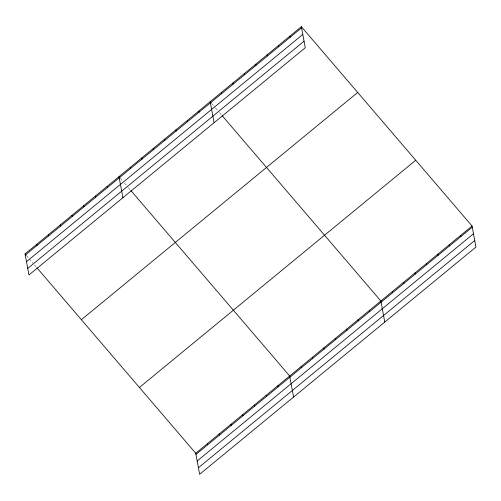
<?xml version="1.0" encoding="UTF-8"?>
<svg xmlns="http://www.w3.org/2000/svg" width="501" height="501" viewBox="0 0 501 501"><rect width="100%" height="100%" fill="white"/><g stroke="black" fill="none" stroke-linecap="round" stroke-linejoin="round"><path stroke-width="0.38" stroke-dasharray="2.5 1.88" d="M211.66 103.406L215.117 107.446M215.612 108.028L218.085 110.909M219.563 112.644L221.047 114.372M120.478 178.394L122.457 180.704M124.43 183.015L127.398 186.472M128.381 187.631L130.36 189.935M26.534 255.654L32.953 263.157M34.437 264.885L36.416 267.196"/><path stroke-width="0.75" d="M301.364 26.691L305.266 47.745L28.952 274.98L25.05 253.926L301.364 26.691L472.048 226.02L475.95 247.074L199.636 474.309L195.734 453.255L36.911 267.772M25.269 255.109L301.583 27.874M26.484 261.666L302.798 34.431M27.737 268.423L304.051 41.188M81.375 319.701L357.689 92.472M139.41 387.473L415.724 160.245M195.734 453.255L472.048 226.02M195.954 454.438L472.268 227.203M197.169 460.995L473.483 233.76M198.421 467.752L474.735 240.518M211.165 102.83L210.176 101.678L214.084 122.732M222.037 115.524L380.866 301.007L384.768 322.062M119.983 177.817L118.994 176.665L122.895 197.72M130.855 190.512L289.684 375.994L293.586 397.049M25.05 253.926L26.039 255.078M460.651 235.395L460.87 236.578M449.253 244.77L449.472 245.953M437.855 254.139L438.074 255.322M426.457 263.513L426.677 264.697M415.06 272.888L415.279 274.072M403.662 282.263L403.881 283.447M392.264 291.632L392.483 292.816M369.469 310.382L369.688 311.566M358.071 319.757L358.29 320.941M346.673 329.126L346.892 330.309M289.96 36.066L290.185 37.249M335.275 338.501L335.495 339.684M278.562 45.441L278.788 46.624M323.878 347.876L324.097 349.059M267.165 54.809L267.384 55.993M312.48 357.251L312.699 358.434M255.767 64.184L255.986 65.368M301.082 366.619L301.301 367.803M244.369 73.559L244.588 74.743M232.971 82.934L233.19 84.118M277.942 385.651L278.161 386.835M221.574 92.303L221.793 93.487M266.194 395.308L266.413 396.491M254.452 404.965L254.671 406.148M198.778 111.053L198.997 112.237M242.709 414.621L242.929 415.805M187.38 120.428L187.599 121.611M230.967 424.284L231.186 425.468M175.983 129.797L176.202 130.98M164.585 139.172L164.804 140.355M219.225 433.941L219.444 435.125M153.187 148.546L153.406 149.73M207.483 443.598L207.702 444.782M141.789 157.921L142.008 159.099M130.392 167.29L130.611 168.474M107.252 186.322L107.471 187.506M95.509 195.979L95.729 197.162M83.767 205.635L83.986 206.819M72.025 215.292L72.244 216.476M60.277 224.949L60.502 226.133M48.534 234.612L48.754 235.796M36.792 244.269L37.011 245.452"/></g></svg>
